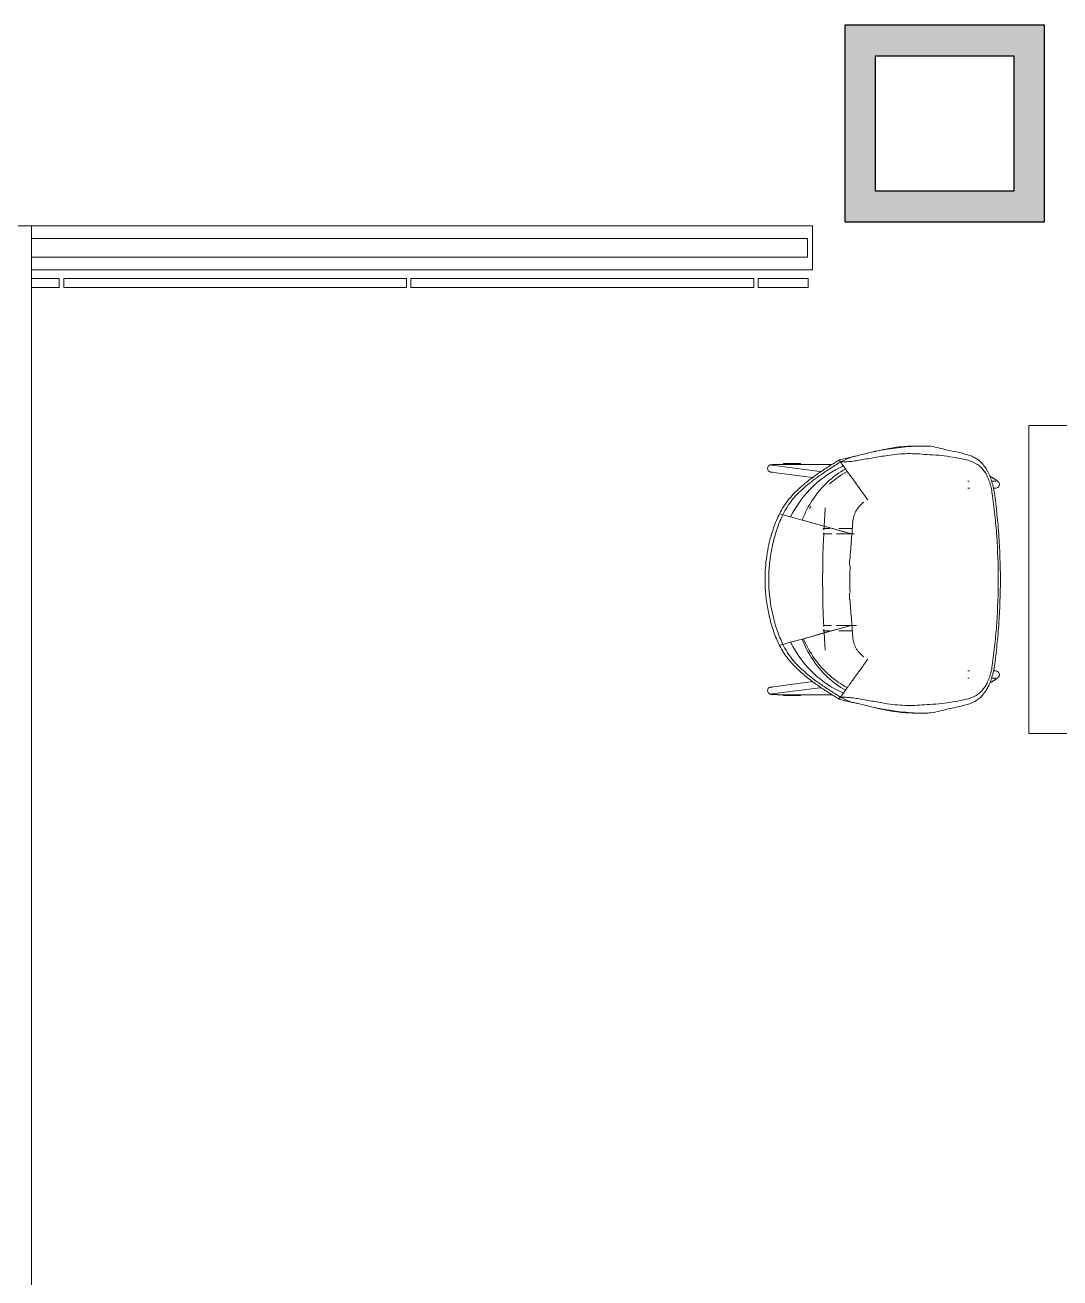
# Model space of a CAD drawing. Header units: millimetres. Extents: x 79795 to 317870, y -36033 to 97293.
# Drawn here: x 197704 to 200058, y 21182 to 24031 of the extents above; entities that cross this region are included whole.
import ezdxf

# ---------------------------------------------------------------- set-up
doc = ezdxf.new("R2010")
doc.units = ezdxf.units.MM
doc.header["$MEASUREMENT"] = 0
for name, color, linetype, lineweight in [('CSM-STL-XX-ZZ-M3-A-XXXX-00001_detached _19_04_21__rvt-1-Level 4$0$A-FLOR-HRAL', 7, 'CONTINUOUS', 9), ('CSM-STL-XX-ZZ-M3-A-XXXX-00001_detached _19_04_21__rvt-1-Level 4$0$A-WALL-PATT', 7, 'CONTINUOUS', 9), ('CSM-STL-XX-ZZ-M3-A-XXXX-00001_detached _19_04_21__rvt-1-Level 4$0$I-WALL', 7, 'CONTINUOUS', 9), ('I-FURN', 8, 'CONTINUOUS', 9)]:
    doc.layers.add(name, color=color, linetype=linetype, lineweight=lineweight)

msp = doc.modelspace()

# ---------------------------------------------------------------- hatches: boundary and pattern name
at = {"layer": 'CSM-STL-XX-ZZ-M3-A-XXXX-00001_detached _19_04_21__rvt-1-Level 4$0$A-WALL-PATT'}
for points in [[(199953.1, 23961.2), (200023.1, 23961.2), (200023.1, 24031.2), (199568.6, 24031.2), (199568.6, 23961.2), (199847.5, 23961.2)], [(199638.6, 23583.8), (199638.6, 23961.2), (199568.6, 23961.2), (199568.6, 23583.8)], [(200023.1, 23653.8), (200023.1, 23961.2), (199953.1, 23961.2), (199953.1, 23653.8)], [(199847.5, 23583.8), (200023.1, 23583.8), (200023.1, 23653.8), (199638.6, 23653.8), (199638.6, 23583.8)]]:
    msp.add_hatch(color=256, dxfattribs=at).paths.add_polyline_path(points, flags=0)

# ---------------------------------------------------------------- linework, layer by layer
at = {"layer": 'CSM-STL-XX-ZZ-M3-A-XXXX-00001_detached _19_04_21__rvt-1-Level 4$0$A-FLOR-HRAL'}
for p, q in [((197718.3, 23574.8), (197038.8, 23574.8)), ((199495.3, 23574.8), (197718.3, 23574.8)), ((197718.3, 15539.8), (197718.3, 23574.8)), ((199495.3, 23474.8), (199495.3, 23574.8)), ((199483.8, 23545.8), (197718.3, 23545.8)), ((199483.8, 23545.8), (199483.8, 23503.8)), ((197718.3, 23503.8), (199483.8, 23503.8)), ((197718.3, 23474.8), (199495.3, 23474.8)), ((197781.8, 23454.8), (197718.3, 23454.8)), ((197781.8, 23434.8), (197781.8, 23454.8)), ((197791.8, 23454.8), (197791.8, 23434.8)), ((198571.8, 23454.8), (197791.8, 23454.8)), ((198571.8, 23434.8), (198571.8, 23454.8)), ((198581.8, 23454.8), (198581.8, 23434.8)), ((199361.8, 23454.8), (198581.8, 23454.8)), ((199361.8, 23434.8), (199361.8, 23454.8)), ((199485.3, 23454.8), (199371.8, 23454.8)), ((199371.8, 23454.8), (199371.8, 23434.8)), ((199485.3, 23434.8), (199485.3, 23454.8)), ((197718.3, 23434.8), (197781.8, 23434.8)), ((197791.8, 23434.8), (198571.8, 23434.8)), ((198581.8, 23434.8), (199361.8, 23434.8)), ((199371.8, 23434.8), (199485.3, 23434.8))]:
    msp.add_line(p, q, dxfattribs=at)
at = {"layer": 'CSM-STL-XX-ZZ-M3-A-XXXX-00001_detached _19_04_21__rvt-1-Level 4$0$I-WALL', "lineweight": 30}
for p, q in [((200023.1, 24031.2), (199568.6, 24031.2)), ((199568.6, 24031.2), (199568.6, 23961.2)), ((200023.1, 23961.2), (200023.1, 24031.2)), ((199568.6, 23961.2), (199568.6, 23583.8)), ((199638.6, 23961.2), (199953.1, 23961.2)), ((199638.6, 23653.8), (199638.6, 23961.2)), ((199953.1, 23961.2), (199953.1, 23653.8)), ((200023.1, 23653.8), (200023.1, 23961.2)), ((199953.1, 23653.8), (199638.6, 23653.8)), ((200023.1, 23583.8), (200023.1, 23653.8)), ((199568.6, 23583.8), (199638.6, 23583.8)), ((199638.6, 23583.8), (200023.1, 23583.8))]:
    msp.add_line(p, q, dxfattribs=at)
at = {"layer": 'I-FURN'}
for p, q in [((200687.7, 23120.3), (199987.7, 23120.3)), ((199987.7, 23120.3), (199987.7, 22420.3)), ((199585.9, 23049.5), (199570.7, 23045.8)), ((199572.7, 23044.4), (199585.9, 23049.5)), ((199626.8, 23059.3), (199639.1, 23061.9)), ((199639.1, 23061.9), (199651.7, 23064.4)), ((199651.7, 23064.4), (199665.5, 23066.6)), ((199740.3, 23073.9), (199731.9, 23073.9)), ((199392.6, 23023.3), (199395.1, 23028.8)), ((199392.6, 23023.3), (199394.8, 23017.4)), ((199395.1, 23028.8), (199397.2, 23030.3)), ((199397.2, 23030.3), (199398.3, 23030.7)), ((199398.3, 23030.7), (199399.1, 23030.9)), ((199399.1, 23030.9), (199399.7, 23031.1)), ((199399.7, 23031.1), (199400.3, 23031.2)), ((199400.3, 23031.2), (199400.8, 23031.3)), ((199400.8, 23031.3), (199401.4, 23031.3)), ((199401.4, 23031.3), (199402, 23031.4)), ((199402, 23031.4), (199402.6, 23031.5)), ((199402.6, 23031.5), (199403.2, 23031.5)), ((199402.8, 23030.5), (199402.8, 23030.5)), ((199402.8, 23030.5), (199403, 23030.5)), ((199403, 23030.5), (199403.1, 23030.5)), ((199512.3, 23016.3), (199403.1, 23030.5)), ((199403.2, 23031.5), (199403.9, 23031.6)), ((199403.9, 23031.6), (199404.7, 23031.6)), ((199404.7, 23031.6), (199405.4, 23031.7)), ((199405.4, 23031.7), (199406.2, 23031.7)), ((199406.2, 23031.7), (199407.1, 23031.8)), ((199407.1, 23031.8), (199408, 23031.8)), ((199408, 23031.8), (199408.9, 23031.9)), ((199408.9, 23031.9), (199409.9, 23031.9)), ((199409.9, 23031.9), (199410.9, 23031.9)), ((199410.9, 23031.9), (199411.9, 23032)), ((199411.9, 23032), (199413, 23032)), ((199413, 23032), (199414.2, 23032.1)), ((199414.2, 23032.1), (199415.3, 23032.1)), ((199415.3, 23032.1), (199416.5, 23032.1)), ((199416.5, 23032.1), (199417.7, 23032.1)), ((199417.7, 23032.1), (199418.9, 23032.2)), ((199418.9, 23032.2), (199420.2, 23032.2)), ((199420.2, 23032.2), (199421.5, 23032.2)), ((199421.5, 23032.2), (199422.8, 23032.2)), ((199422.8, 23032.2), (199424.1, 23032.3)), ((199424.1, 23032.3), (199425.5, 23032.3)), ((199425.5, 23032.3), (199426.8, 23032.3)), ((199426.8, 23032.3), (199428.2, 23032.3)), ((199428.2, 23032.3), (199429.6, 23032.3)), ((199468, 23034.3), (199429.5, 23034.3)), ((199429.5, 23032.3), (199429.5, 23034.3)), ((199435.5, 23032.3), (199429.5, 23032.3)), ((199429.6, 23032.3), (199431, 23032.3)), ((199431, 23032.3), (199432.4, 23032.3)), ((199432.4, 23032.3), (199433.8, 23032.3)), ((199433.8, 23032.3), (199435.2, 23032.3)), ((199435.2, 23032.3), (199435.5, 23032.3)), ((199540.1, 23032.3), (199435.5, 23032.3)), ((199468, 23034.3), (199468, 23032.3)), ((199570.7, 23045.8), (199555.6, 23042.2)), ((199558.9, 23037.8), (199555.7, 23042.2)), ((199558.8, 23037.8), (199555.7, 23042.2)), ((199555.7, 23042.2), (199558.9, 23037.8)), ((199558.4, 23037.5), (199558.9, 23037.8)), ((199559.9, 23038), (199558.9, 23037.8)), ((199559.9, 23038), (199572.7, 23044.4)), ((199563, 23032.1), (199565.6, 23028.4)), ((199565.6, 23028.4), (199568.2, 23024.9)), ((199568.2, 23024.9), (199570.1, 23022.2)), ((199570.1, 23022.2), (199574.5, 23016.1)), ((199394.8, 23017.4), (199397, 23015.7)), ((199397, 23015.7), (199398.3, 23015.2)), ((199398.3, 23015.2), (199399, 23015)), ((199399, 23015), (199399.7, 23014.8)), ((199399.7, 23014.8), (199400.2, 23014.7)), ((199400.2, 23014.7), (199400.8, 23014.6)), ((199400.8, 23014.6), (199401, 23014.6)), ((199401, 23014.6), (199495.6, 23002.3)), ((199402.8, 23015.4), (199403, 23015.4)), ((199403, 23015.4), (199403.3, 23015.4)), ((199403.3, 23015.4), (199403.7, 23015.5)), ((199511.7, 23016.3), (199515.5, 23016.3)), ((199512.3, 23016.3), (199513.7, 23016)), ((199851.4, 22994.2), (199848.5, 22994.2)), ((199898.4, 23007.8), (199898.2, 23007.3)), ((199901.8, 23003.6), (199898.7, 23005.4)), ((199902, 23003.5), (199901.8, 23003.6)), ((199902.6, 23003.1), (199902, 23003.5)), ((199903.2, 23002.8), (199902.6, 23003.1)), ((199912.3, 22994.2), (199902.8, 22994.2)), ((199903.9, 23002.4), (199903.2, 23002.8)), ((199904.5, 23002), (199903.9, 23002.4)), ((199905.2, 23001.6), (199904.5, 23002)), ((199905.8, 23001.3), (199905.2, 23001.6)), ((199906.4, 23000.9), (199905.8, 23001.3)), ((199907, 23000.5), (199906.4, 23000.9)), ((199907.6, 23000.1), (199907, 23000.5)), ((199908.2, 22999.8), (199907.6, 23000.1)), ((199908.8, 22999.4), (199908.2, 22999.8)), ((199909.4, 22999), (199908.8, 22999.4)), ((199909.9, 22998.7), (199909.4, 22999)), ((199910.5, 22998.3), (199909.9, 22998.7)), ((199911, 22998), (199910.5, 22998.3)), ((199911.5, 22997.6), (199911, 22998)), ((199912, 22997.3), (199911.5, 22997.6)), ((199912.5, 22996.9), (199912, 22997.3)), ((199913, 22996.6), (199912.5, 22996.9)), ((199913.5, 22996.3), (199913, 22996.6)), ((199913.9, 22996), (199913.5, 22996.3)), ((199914.3, 22995.6), (199913.9, 22996)), ((199914.8, 22995.3), (199914.3, 22995.6)), ((199915.2, 22995), (199914.8, 22995.3)), ((199915.5, 22994.7), (199915.2, 22995)), ((199915.9, 22994.4), (199915.5, 22994.7)), ((199916.3, 22994.1), (199915.9, 22994.4)), ((199916.6, 22993.8), (199916.3, 22994.1)), ((199917, 22993.5), (199916.6, 22993.8)), ((199917.3, 22993.2), (199917, 22993.5)), ((199917.7, 22992.9), (199917.3, 22993.2)), ((199918, 22992.5), (199917.7, 22992.9)), ((199918.4, 22992.1), (199918, 22992.5)), ((199918.9, 22991.5), (199918.4, 22992.1)), ((199919.3, 22990.8), (199918.9, 22991.5)), ((199848.5, 22978.2), (199853, 22978.2)), ((199906.9, 22978.2), (199912.3, 22978.2)), ((199913.2, 22978.3), (199912.3, 22978.2)), ((199914.9, 22978.6), (199913.2, 22978.3)), ((199917.2, 22979.8), (199914.9, 22978.6)), ((199919.5, 22982.3), (199917.2, 22979.8)), ((199919.9, 22989.8), (199919.3, 22990.8)), ((199919.5, 22982.3), (199920.6, 22985.6)), ((199920.4, 22988.2), (199919.9, 22989.8)), ((199920.6, 22985.6), (199920.4, 22988.2)), ((199612, 22946.1), (199610.8, 22945.2)), ((199420.3, 22919.9), (199424.1, 22918.9)), ((199420.3, 22919.9), (199424.1, 22918.9)), ((199424.1, 22918.9), (199428, 22917.8)), ((199424.1, 22918.9), (199428, 22917.8)), ((199445.4, 22912.9), (199428, 22917.8)), ((199428, 22917.8), (199445.4, 22912.9)), ((199471.8, 22905.5), (199445.4, 22912.9)), ((199445.4, 22912.9), (199471.8, 22905.5)), ((199523.2, 22917.7), (199521.7, 22891.9)), ((199524.4, 22933.6), (199523.2, 22917.7)), ((199474.8, 22904.7), (199471.8, 22905.5)), ((199471.8, 22905.5), (199474.8, 22904.7)), ((199478.8, 22903.6), (199474.8, 22904.7)), ((199474.8, 22904.7), (199584.9, 22874)), ((199488.3, 22900.9), (199478.8, 22903.6)), ((199502.6, 22896.9), (199488.3, 22900.9)), ((199521.1, 22891.8), (199502.6, 22896.9)), ((199533.5, 22886.6), (199518.9, 22886.6)), ((199542.7, 22885.7), (199521.1, 22891.8)), ((199521.7, 22891.9), (199521.2, 22882.9)), ((199533.5, 22886.6), (199534.5, 22886.6)), ((199566.4, 22879.1), (199542.7, 22885.7)), ((199585.8, 22886.6), (199555.2, 22886.6)), ((199584.9, 22874), (199566.4, 22879.1)), ((199519.6, 22874.6), (199533.5, 22874.6)), ((199519.7, 22848), (199520.8, 22874.1)), ((199520.8, 22874.1), (199520.9, 22876.8)), ((199534.3, 22874.6), (199533.5, 22874.6)), ((199535.3, 22874.6), (199534.3, 22874.6)), ((199536.3, 22874.6), (199535.3, 22874.6)), ((199537.4, 22874.6), (199536.3, 22874.6)), ((199538.4, 22874.6), (199537.4, 22874.6)), ((199539.5, 22874.6), (199538.4, 22874.6)), ((199550.8, 22874.6), (199549.7, 22874.6)), ((199552, 22874.6), (199550.8, 22874.6)), ((199552, 22874.6), (199590.2, 22874.6)), ((199518.5, 22795.4), (199519, 22821.7)), ((199519, 22821.7), (199519.7, 22848)), ((199518.4, 22769), (199518.5, 22795.4)), ((199518.5, 22742.6), (199518.4, 22769)), ((199519, 22716.3), (199518.5, 22742.6)), ((199519.8, 22690), (199519, 22716.3)), ((199579.8, 22725.3), (199580.2, 22726)), ((199520.9, 22663.9), (199519.8, 22690)), ((199584.9, 22666.7), (199474.8, 22635.9)), ((199518.9, 22654), (199533.5, 22654)), ((199533.5, 22666), (199519.6, 22666)), ((199521.1, 22648.9), (199542.7, 22654.9)), ((199521.7, 22648.8), (199521.2, 22657.8)), ((199533.5, 22666), (199534.5, 22666)), ((199534.3, 22654), (199533.5, 22654)), ((199534.5, 22666), (199535.4, 22666)), ((199535.4, 22666), (199536.5, 22666)), ((199536.5, 22666), (199537.5, 22666)), ((199537.5, 22666), (199538.5, 22666)), ((199542.7, 22654.9), (199566.4, 22661.5)), ((199549.8, 22666), (199551, 22666)), ((199551, 22666), (199552, 22666)), ((199595.6, 22666), (199552, 22666)), ((199555.2, 22654), (199585.8, 22654)), ((199566.4, 22661.5), (199584.9, 22666.7)), ((199424.1, 22621.8), (199420.3, 22620.7)), ((199424.1, 22621.8), (199420.3, 22620.7)), ((199428, 22622.9), (199424.1, 22621.8)), ((199428, 22622.9), (199424.1, 22621.8)), ((199428, 22622.9), (199445.4, 22627.7)), ((199445.4, 22627.7), (199428, 22622.9)), ((199445.4, 22627.7), (199471.8, 22635.1)), ((199471.8, 22635.1), (199445.4, 22627.7)), ((199471.8, 22635.1), (199474.8, 22635.9)), ((199474.8, 22635.9), (199471.8, 22635.1)), ((199474.8, 22635.9), (199478.8, 22637.1)), ((199478.8, 22637.1), (199488.3, 22639.7)), ((199488.3, 22639.7), (199502.6, 22643.7)), ((199502.6, 22643.7), (199521.1, 22648.9)), ((199523.2, 22622.9), (199521.7, 22648.8)), ((199524.2, 22609.4), (199523.2, 22622.9)), ((199610.8, 22595.5), (199612, 22594.6)), ((199495.7, 22538.3), (199401, 22526)), ((199852.8, 22562.4), (199848.5, 22562.4)), ((199848.5, 22546.4), (199851.4, 22546.4)), ((199898.7, 22535.3), (199901.8, 22537)), ((199902, 22537.1), (199901.8, 22537)), ((199902.6, 22537.5), (199902, 22537.1)), ((199903.2, 22537.9), (199902.6, 22537.5)), ((199902.8, 22546.4), (199912.3, 22546.4)), ((199903.9, 22538.3), (199903.2, 22537.9)), ((199904.5, 22538.6), (199903.9, 22538.3)), ((199905.2, 22539), (199904.5, 22538.6)), ((199905.8, 22539.4), (199905.2, 22539)), ((199906.4, 22539.8), (199905.8, 22539.4)), ((199907, 22540.1), (199906.4, 22539.8)), ((199912.3, 22562.4), (199906.9, 22562.4)), ((199907.6, 22540.5), (199907, 22540.1)), ((199908.2, 22540.9), (199907.6, 22540.5)), ((199908.8, 22541.3), (199908.2, 22540.9)), ((199909.4, 22541.6), (199908.8, 22541.3)), ((199909.9, 22542), (199909.4, 22541.6)), ((199910.5, 22542.3), (199909.9, 22542)), ((199911, 22542.7), (199910.5, 22542.3)), ((199911.5, 22543), (199911, 22542.7)), ((199912, 22543.4), (199911.5, 22543)), ((199912.5, 22543.7), (199912, 22543.4)), ((199913.2, 22562.4), (199912.3, 22562.4)), ((199913, 22544), (199912.5, 22543.7)), ((199913.5, 22544.4), (199913, 22544)), ((199914.9, 22562), (199913.2, 22562.4)), ((199913.9, 22544.7), (199913.5, 22544.4)), ((199914.3, 22545), (199913.9, 22544.7)), ((199914.8, 22545.3), (199914.3, 22545)), ((199915.2, 22545.6), (199914.8, 22545.3)), ((199917.2, 22560.9), (199914.9, 22562)), ((199915.5, 22545.9), (199915.2, 22545.6)), ((199915.9, 22546.2), (199915.5, 22545.9)), ((199916.3, 22546.5), (199915.9, 22546.2)), ((199916.6, 22546.8), (199916.3, 22546.5)), ((199917, 22547.1), (199916.6, 22546.8)), ((199917.3, 22547.4), (199917, 22547.1)), ((199919.5, 22558.3), (199917.2, 22560.9)), ((199917.7, 22547.8), (199917.3, 22547.4)), ((199918, 22548.1), (199917.7, 22547.8)), ((199918.4, 22548.6), (199918, 22548.1)), ((199918.9, 22549.1), (199918.4, 22548.6)), ((199919.3, 22549.8), (199918.9, 22549.1)), ((199919.9, 22550.8), (199919.3, 22549.8)), ((199919.5, 22558.3), (199920.6, 22555)), ((199920.4, 22552.5), (199919.9, 22550.8)), ((199920.6, 22555), (199920.4, 22552.5)), ((199392.6, 22517.3), (199394.8, 22523.3)), ((199392.6, 22517.3), (199395.1, 22511.8)), ((199394.8, 22523.3), (199397, 22524.9)), ((199395.1, 22511.8), (199397.2, 22510.4)), ((199397, 22524.9), (199398.3, 22525.4)), ((199397.2, 22510.4), (199398.3, 22509.9)), ((199398.3, 22525.4), (199399, 22525.7)), ((199398.3, 22509.9), (199399.1, 22509.7)), ((199399, 22525.7), (199399.7, 22525.8)), ((199399.1, 22509.7), (199399.7, 22509.6)), ((199399.7, 22525.8), (199400.2, 22525.9)), ((199399.7, 22509.6), (199400.3, 22509.5)), ((199400.2, 22525.9), (199400.8, 22526)), ((199400.3, 22509.5), (199400.8, 22509.4)), ((199400.8, 22526), (199401, 22526)), ((199400.8, 22509.4), (199401.4, 22509.3)), ((199401.4, 22509.3), (199402, 22509.2)), ((199402, 22509.2), (199402.6, 22509.2)), ((199402.6, 22509.2), (199403.2, 22509.1)), ((199402.8, 22525.3), (199403, 22525.2)), ((199402.8, 22510.1), (199403, 22510.2)), ((199402.8, 22510.1), (199402.8, 22510.1)), ((199403, 22525.2), (199403.3, 22525.2)), ((199403, 22510.2), (199403.1, 22510.2)), ((199403.1, 22510.2), (199512.3, 22524.3)), ((199403.2, 22509.1), (199403.9, 22509.1)), ((199403.3, 22525.2), (199403.7, 22525.2)), ((199403.9, 22509.1), (199404.7, 22509)), ((199404.7, 22509), (199405.4, 22509)), ((199405.4, 22509), (199406.2, 22508.9)), ((199406.2, 22508.9), (199407.1, 22508.9)), ((199407.1, 22508.9), (199408, 22508.8)), ((199408, 22508.8), (199408.9, 22508.8)), ((199408.9, 22508.8), (199409.9, 22508.7)), ((199409.9, 22508.7), (199410.9, 22508.7)), ((199410.9, 22508.7), (199411.9, 22508.7)), ((199411.9, 22508.7), (199413, 22508.6)), ((199413, 22508.6), (199414.2, 22508.6)), ((199414.2, 22508.6), (199415.3, 22508.6)), ((199415.3, 22508.6), (199416.5, 22508.5)), ((199416.5, 22508.5), (199417.7, 22508.5)), ((199417.7, 22508.5), (199418.9, 22508.5)), ((199418.9, 22508.5), (199420.2, 22508.4)), ((199420.2, 22508.4), (199421.5, 22508.4)), ((199421.5, 22508.4), (199422.8, 22508.4)), ((199422.8, 22508.4), (199424.1, 22508.4)), ((199424.1, 22508.4), (199425.5, 22508.4)), ((199425.5, 22508.4), (199426.8, 22508.4)), ((199426.8, 22508.4), (199428.2, 22508.3)), ((199428.2, 22508.3), (199429.6, 22508.3)), ((199429.5, 22508.3), (199429.5, 22508.6)), ((199429.5, 22506.4), (199429.5, 22508.3)), ((199429.5, 22508.3), (199435.5, 22508.3)), ((199429.6, 22508.3), (199431, 22508.3)), ((199431, 22508.3), (199432.4, 22508.3)), ((199432.4, 22508.3), (199433.8, 22508.3)), ((199433.8, 22508.3), (199435.2, 22508.3)), ((199435.2, 22508.3), (199435.5, 22508.3)), ((199435.5, 22508.3), (199540.1, 22508.3)), ((199468, 22508.3), (199468, 22506.4)), ((199515.5, 22524.3), (199511.7, 22524.3)), ((199512.3, 22524.3), (199513.7, 22524.6)), ((199565.6, 22512.2), (199563, 22508.5)), ((199568.2, 22515.8), (199565.6, 22512.2)), ((199570.1, 22518.5), (199568.2, 22515.8)), ((199574.5, 22524.5), (199570.1, 22518.5)), ((199898.2, 22533.3), (199898.4, 22532.8)), ((199429.5, 22506.3), (199468, 22506.3)), ((199555.6, 22498.5), (199570.7, 22494.8)), ((199555.7, 22498.4), (199558.9, 22502.8)), ((199558.9, 22502.8), (199555.7, 22498.4)), ((199556, 22498.9), (199558.8, 22502.8)), ((199558.9, 22502.8), (199558.4, 22503.1)), ((199559.9, 22502.6), (199558.9, 22502.8)), ((199572.7, 22496.3), (199559.9, 22502.6)), ((199570.7, 22494.8), (199585.9, 22491.1)), ((199585.9, 22491.1), (199572.7, 22496.3)), ((199639.1, 22478.7), (199626.8, 22481.4)), ((199651.7, 22476.3), (199639.1, 22478.7)), ((199665.5, 22474), (199651.7, 22476.3)), ((199731.9, 22466.7), (199740.3, 22466.7)), ((199987.7, 22420.3), (200687.7, 22420.3))]:
    msp.add_line(p, q, dxfattribs=at)
msp.add_arc((199956, 22770.3), 376.1, 175.1259, 184.5366, dxfattribs=at)
for centre, major_axis, ratio, start_param, end_param in [((200868.1, 17899.4), (0, -5312.6), 0.981627, 3.381927, 3.386869), ((201441.4, 18817.1), (5989.8, 0), 0.743145, 1.876602, 1.878583), ((199173, 23368), (582, 0), 0.743145, 5.413461, 5.430001), ((199173, 22172.6), (582, 0), 0.743145, 0.853184, 0.869724), ((200868.1, 27641.3), (0, -5312.6), 0.981627, 6.037909, 6.042851), ((201441.4, 26723.5), (5989.8, 0), 0.743145, 4.404602, 4.406583)]:
    msp.add_ellipse(centre, major_axis=major_axis, ratio=ratio, start_param=start_param, end_param=end_param, dxfattribs=at)
for points in [[(199585.9, 23049.5), (199588.5, 23050), (199593.8, 23051), (199599.1, 23052.3), (199601.7, 23052.9)], [(199665.5, 23052.5), (199654.8, 23050.8), (199633.6, 23047.3), (199612.3, 23043.6), (199601.7, 23041.6)], [(199687.5, 23071.3), (199679.3, 23070.2), (199662.9, 23067.4), (199646.4, 23063.8), (199638.1, 23061.9)], [(199665.5, 23066.6), (199673.6, 23067.8), (199689.8, 23070.2), (199713.8, 23073), (199729.5, 23073.9), (199737.3, 23073.9)], [(199755.8, 23054.5), (199748.7, 23055.3), (199734.1, 23056.4), (199711.6, 23056.9), (199688.7, 23055.7), (199673.2, 23053.8), (199665.5, 23052.5)], [(199728.4, 23073.9), (199721.6, 23073.9), (199708, 23073.4), (199694.4, 23072.1), (199687.5, 23071.3)], [(199737.3, 23073.9), (199734.3, 23073.9), (199731.3, 23073.9), (199728.4, 23073.9)], [(199737.3, 23073.9), (199741.9, 23074), (199751.1, 23073.9), (199760.1, 23073.7), (199764.6, 23073.5)], [(199831.4, 23045.3), (199823.7, 23046.9), (199807.9, 23049.8), (199782.6, 23053.2), (199764.9, 23054.3), (199755.8, 23054.5)], [(199764.6, 23073.5), (199771.3, 23072.3), (199784.5, 23069.5), (199797.2, 23066.2), (199803.4, 23064.3)], [(199803.4, 23064.3), (199812.4, 23062.8), (199829.9, 23059.2), (199846.1, 23054.7), (199853.8, 23052.2)], [(199565.6, 23028.4), (199541.3, 23018), (199494.6, 22987.6), (199458.9, 22940), (199445.4, 22912.9)], [(199570.1, 23022.2), (199555.7, 23013.8), (199528.3, 22993.5), (199494.5, 22953.7), (199478.1, 22922.2), (199471.8, 22905.5)], [(199548.4, 23037.5), (199539.8, 23032.3), (199523.1, 23021.8), (199507.8, 23011.3), (199500.4, 23006)], [(199510.5, 23006), (199518.1, 23011.2), (199533.6, 23021.6), (199550, 23032.2), (199558.4, 23037.5)], [(199558.8, 23037.8), (199558, 23039), (199556.9, 23040.5), (199555.7, 23042.2)], [(199558.9, 23037.8), (199560.5, 23035.6), (199561.8, 23033.7), (199563, 23032.1)], [(199601.7, 23041.6), (199597, 23040.8), (199587.4, 23039.3), (199573.4, 23038.1), (199564.3, 23037.9), (199559.9, 23038)], [(199563, 23032.1), (199564.1, 23030.6), (199565, 23029.3), (199565.6, 23028.4)], [(199565.6, 23028.4), (199566.6, 23027.1), (199567.5, 23025.9), (199568.2, 23024.9)], [(199568.2, 23024.9), (199568.9, 23023.8), (199569.6, 23022.9), (199570.1, 23022.2)], [(199870.8, 23031.9), (199866.9, 23034.3), (199858.8, 23038.5), (199845.6, 23042.7), (199836.2, 23044.6), (199831.4, 23045.3)], [(199897.3, 22994.1), (199895.9, 22998.2), (199892.6, 23006), (199886.5, 23016.4), (199879.2, 23025.2), (199873.7, 23029.9), (199870.8, 23031.9)], [(199500.4, 23006), (199494.4, 23001.7), (199482.8, 22992.9), (199466.6, 22978.9), (199456.5, 22969.2), (199451.6, 22964.3)], [(199460.6, 22964.3), (199465.6, 22969.2), (199475.9, 22979), (199492.4, 22992.9), (199504.4, 23001.7), (199510.5, 23006)], [(199574.5, 23016.1), (199560.2, 23008.4), (199546.6, 22999), (199534, 22987.9)], [(199583.1, 23004.2), (199584.3, 23002.6), (199585.6, 23000.7), (199587, 22998.8)], [(199586.8, 22999.1), (199587.8, 22997.7), (199588.9, 22996.2), (199590, 22994.7)], [(199590, 22994.7), (199591.4, 22992.7), (199592.8, 22990.7), (199594.3, 22988.6)], [(199897.3, 23009.1), (199899.2, 23004.9), (199902.5, 22996.2), (199906.4, 22982.1), (199908.3, 22972.2), (199909, 22967.2)], [(199904.2, 22965.6), (199903.5, 22970.6), (199901.6, 22980.4), (199898.9, 22989.6), (199897.3, 22994.1)], [(199451.6, 22964.3), (199447.7, 22960.3), (199440.1, 22951.6), (199429.4, 22936.9), (199423.2, 22925.8), (199420.3, 22919.9)], [(199428, 22917.8), (199431, 22923.9), (199437.4, 22935.6), (199448.5, 22951.1), (199456.4, 22960.1), (199460.6, 22964.3)], [(199594, 22989.1), (199595.2, 22987.4), (199596.5, 22985.6), (199597.9, 22983.7)], [(199597.9, 22983.7), (199599.4, 22981.6), (199601, 22979.3), (199602.7, 22977)], [(199602.2, 22977.8), (199603.6, 22975.7), (199605.1, 22973.7), (199606.6, 22971.6)], [(199606.6, 22971.5), (199608.3, 22969.2), (199610, 22966.9), (199611.7, 22964.5)], [(199611.1, 22965.4), (199612.6, 22963.2), (199614.2, 22961), (199615.9, 22958.8)], [(199491.3, 22937), (199490.2, 22935.4), (199489.3, 22933.6), (199488.3, 22931.9)], [(199610.8, 22945.2), (199607.3, 22942.6), (199601, 22936.6), (199593.7, 22925.8), (199588.8, 22913.7), (199587.2, 22905.2), (199586.9, 22900.8)], [(199615.8, 22958.8), (199617.6, 22956.4), (199619.4, 22953.9), (199621.2, 22951.4)], [(199406.8, 22887.8), (199408.7, 22893.5), (199412.9, 22904.6), (199417.7, 22914.9), (199420.3, 22919.9)], [(199428, 22917.8), (199425.7, 22913.1), (199421.2, 22903.4), (199417.3, 22893.1), (199415.5, 22887.8)], [(199586.9, 22900.8), (199585.8, 22885.9), (199583.5, 22855.8), (199581.1, 22825.6), (199579.8, 22810.4)], [(199579.8, 22810.4), (199579.8, 22807.9), (199579.8, 22805.5), (199579.8, 22803)], [(199579.8, 22739.3), (199579.8, 22734.6), (199579.8, 22729.9), (199579.8, 22725.3)], [(199580.2, 22726), (199581.4, 22711.6), (199583.7, 22682.7), (199585.9, 22654.1), (199586.9, 22639.8)], [(199420.3, 22620.7), (199417.7, 22625.7), (199412.9, 22636.1), (199408.7, 22647.2), (199406.8, 22652.9)], [(199415.5, 22652.9), (199417.3, 22647.6), (199421.2, 22637.3), (199425.7, 22627.6), (199428, 22622.9)], [(199460.6, 22576.4), (199456.4, 22580.5), (199448.5, 22589.5), (199437.4, 22605), (199431, 22616.7), (199428, 22622.9)], [(199445.4, 22627.7), (199458.9, 22600.7), (199494.6, 22553), (199541.3, 22522.7), (199565.6, 22512.2)], [(199471.8, 22635.1), (199478.1, 22618.4), (199494.5, 22586.9), (199528.3, 22547.2), (199555.7, 22526.9), (199570.1, 22518.5)], [(199474.8, 22635.9), (199481.5, 22619.6), (199498.6, 22589), (199533, 22551.1), (199560.2, 22532.2), (199574.5, 22524.5)], [(199586.9, 22639.8), (199587.2, 22635.5), (199588.8, 22626.9), (199593.7, 22614.8), (199601, 22604.1), (199607.3, 22598.1), (199610.8, 22595.5)], [(199420.3, 22620.7), (199423.2, 22614.9), (199429.4, 22603.8), (199440.1, 22589), (199447.7, 22580.4), (199451.6, 22576.4)], [(199451.6, 22576.4), (199458.9, 22569), (199474.2, 22554.6), (199491.4, 22541.1), (199500.4, 22534.6)], [(199510.5, 22534.6), (199504.4, 22538.9), (199492.5, 22547.7), (199475.9, 22561.7), (199465.6, 22571.4), (199460.6, 22576.4)], [(199621.2, 22589.3), (199619.4, 22586.8), (199617.6, 22584.3), (199615.8, 22581.8)], [(199904.2, 22575.1), (199903.5, 22570), (199901.6, 22560.2), (199898.9, 22551), (199897.3, 22546.6)], [(199897.3, 22531.6), (199899.2, 22535.7), (199902.5, 22544.4), (199906.4, 22558.5), (199908.3, 22568.4), (199909, 22573.5)], [(199580.9, 22533.4), (199581.6, 22534.3), (199582.3, 22535.3), (199583.1, 22536.4)], [(199587, 22541.9), (199585.6, 22539.9), (199584.3, 22538.1), (199583.1, 22536.5)], [(199586.8, 22541.5), (199587.8, 22542.9), (199588.9, 22544.4), (199590, 22546)], [(199594.3, 22552), (199592.8, 22549.9), (199591.4, 22547.9), (199590, 22546)], [(199594, 22551.5), (199595.2, 22553.3), (199596.5, 22555.1), (199597.9, 22556.9)], [(199602.7, 22563.6), (199601, 22561.3), (199599.4, 22559.1), (199597.9, 22556.9)], [(199897.3, 22546.6), (199895.9, 22542.5), (199892.6, 22534.7), (199886.5, 22524.3), (199879.2, 22515.5), (199873.7, 22510.8), (199870.8, 22508.7)], [(199500.4, 22534.6), (199507.8, 22529.3), (199523.2, 22518.8), (199539.8, 22508.3), (199548.4, 22503.1)], [(199558.4, 22503.1), (199550, 22508.4), (199533.6, 22519), (199518.1, 22529.5), (199510.5, 22534.6)], [(199558.9, 22502.8), (199560.5, 22505.1), (199561.8, 22507), (199563, 22508.5)], [(199563, 22508.5), (199564.1, 22510.1), (199565, 22511.3), (199565.6, 22512.2)], [(199565.6, 22512.2), (199566.6, 22513.6), (199567.5, 22514.8), (199568.2, 22515.8)], [(199568.2, 22515.8), (199568.9, 22516.8), (199569.6, 22517.7), (199570.1, 22518.5)], [(199581, 22533.6), (199579.3, 22531.2), (199576.4, 22527.2), (199574.9, 22525.1), (199574.5, 22524.5)], [(199870.8, 22508.7), (199866.9, 22506.3), (199858.8, 22502.2), (199845.6, 22497.9), (199836.2, 22496), (199831.4, 22495.3)], [(199558.8, 22502.8), (199558.1, 22501.7), (199557.1, 22500.4), (199556, 22498.9)], [(199601.7, 22499), (199597, 22499.9), (199587.4, 22501.3), (199573.4, 22502.6), (199564.3, 22502.7), (199559.9, 22502.6)], [(199585.9, 22491.1), (199588.5, 22490.7), (199593.8, 22489.6), (199599.1, 22488.4), (199601.7, 22487.7)], [(199665.5, 22488.1), (199654.8, 22489.8), (199633.6, 22493.4), (199612.3, 22497.1), (199601.7, 22499)], [(199638.1, 22478.7), (199646.4, 22476.8), (199662.9, 22473.3), (199679.3, 22470.5), (199687.5, 22469.4)], [(199755.8, 22486.1), (199748.7, 22485.3), (199734.1, 22484.3), (199711.6, 22483.8), (199688.7, 22484.9), (199673.2, 22486.9), (199665.5, 22488.1)], [(199831.4, 22495.3), (199823.7, 22493.7), (199807.8, 22490.9), (199782.6, 22487.4), (199764.9, 22486.4), (199755.8, 22486.1)], [(199803.4, 22476.3), (199809.4, 22477.3), (199821.2, 22479.5), (199838.1, 22483.8), (199848.7, 22486.8), (199853.8, 22488.4)], [(199737.3, 22466.7), (199729.5, 22466.7), (199713.8, 22467.6), (199689.8, 22470.5), (199673.6, 22472.8), (199665.5, 22474)], [(199687.5, 22469.4), (199694.4, 22468.5), (199708, 22467.2), (199721.6, 22466.7), (199728.4, 22466.7)], [(199728.4, 22466.7), (199731.3, 22466.7), (199734.3, 22466.7), (199737.3, 22466.7)], [(199764.6, 22467.1), (199760.1, 22466.9), (199751.1, 22466.7), (199741.9, 22466.7), (199737.3, 22466.7)], [(199764.6, 22467.1), (199771.3, 22468.4), (199784.5, 22471.1), (199797.2, 22474.5), (199803.4, 22476.3)]]:
    msp.add_open_spline(points, degree=3, dxfattribs=at)
for points, knots in [([(199853.8, 23052.2), (199856.6, 23051.2), (199862.1, 23048.9), (199872.4, 23042.8), (199882.3, 23033.8), (199891.2, 23021.5), (199895.4, 23013.4), (199897.3, 23009.1)], [-1, -1, -1, -1, -0.85, -0.7, -0.4, -0.2, 0, 0, 0, 0]), ([(199574.5, 23016.1), (199574.8, 23015.7), (199575.8, 23014.3), (199578.2, 23011), (199580.2, 23008.3), (199581, 23007.1)], [-1, -1, -1, -1, -0.8928571, -0.7857143, -0.7142857, -0.7142857, -0.7142857, -0.7142857]), ([(199580.9, 23007.3), (199581.3, 23006.7), (199582, 23005.7), (199582.8, 23004.6), (199583.1, 23004.2)], [-0.71428571, -0.71428571, -0.71428571, -0.71428571, -0.67857143, -0.65678994, -0.65678994, -0.65678994, -0.65678994]), ([(199904.2, 22575.1), (199906.5, 22591.1), (199910.5, 22623.2), (199916.1, 22688.2), (199919, 22770.3), (199916.1, 22852.4), (199910.5, 22917.4), (199906.5, 22949.6), (199904.2, 22965.6)], [-1, -1, -1, -1, -0.875, -0.75, -0.5, -0.25, -0.125, 0, 0, 0, 0]), ([(199909, 22967.2), (199911.3, 22951), (199915.3, 22918.7), (199921, 22853.1), (199923.8, 22770.3), (199921, 22687.5), (199915.3, 22622), (199911.3, 22589.6), (199909, 22573.5)], [-1, -1, -1, -1, -0.875, -0.75, -0.5, -0.25, -0.125, 0, 0, 0, 0]), ([(199406.8, 22652.9), (199403.3, 22663), (199397.2, 22683.9), (199390.8, 22716.5), (199387.3, 22750), (199386.9, 22790.6), (199391.2, 22828.7), (199399, 22863.1), (199404, 22879.6), (199406.8, 22887.8)], [-1, -1, -1, -1, -0.861111, -0.722222, -0.583333, -0.444444, -0.222222, -0.111111, 0, 0, 0, 0]), ([(199415.5, 22887.8), (199412, 22877.6), (199405.8, 22856.8), (199399.3, 22824.2), (199395.8, 22790.6), (199395.4, 22750), (199399.8, 22711.9), (199407.6, 22677.6), (199412.7, 22661), (199415.5, 22652.9)], [-1, -1, -1, -1, -0.861111, -0.722222, -0.583333, -0.444444, -0.222222, -0.111111, 0, 0, 0, 0]), ([(199602.2, 22562.9), (199602.5, 22563.4), (199604, 22565.4), (199605.5, 22567.5), (199606.6, 22569), (199606.6, 22569.1)], [0.71428571, 0.71428571, 0.71428571, 0.71428571, 0.73214286, 0.78571429, 0.78716796, 0.78716796, 0.78716796, 0.78716796]), ([(199611.7, 22576.1), (199610.2, 22574), (199608.5, 22571.6), (199606.8, 22569.3), (199606.6, 22569.1)], [-0.85714286, -0.85714286, -0.85714286, -0.85714286, -0.78571429, -0.77790979, -0.77790979, -0.77790979, -0.77790979]), ([(199611.1, 22575.2), (199611.8, 22576.3), (199613.4, 22578.5), (199615, 22580.7), (199615.8, 22581.9)], [0.85714286, 0.85714286, 0.85714286, 0.85714286, 0.89285714, 0.93070121, 0.93070121, 0.93070121, 0.93070121]), ([(199853.8, 22488.4), (199857.6, 22489.8), (199864.8, 22493), (199876.4, 22501), (199885.7, 22511), (199892.8, 22522.1), (199895.9, 22528.3), (199897.3, 22531.6)], [0, 0, 0, 0, 0.2, 0.4, 0.7, 0.85, 1, 1, 1, 1])]:
    msp.add_open_spline(points, degree=3, knots=knots, dxfattribs=at)

doc.saveas('drawing.dxf')
